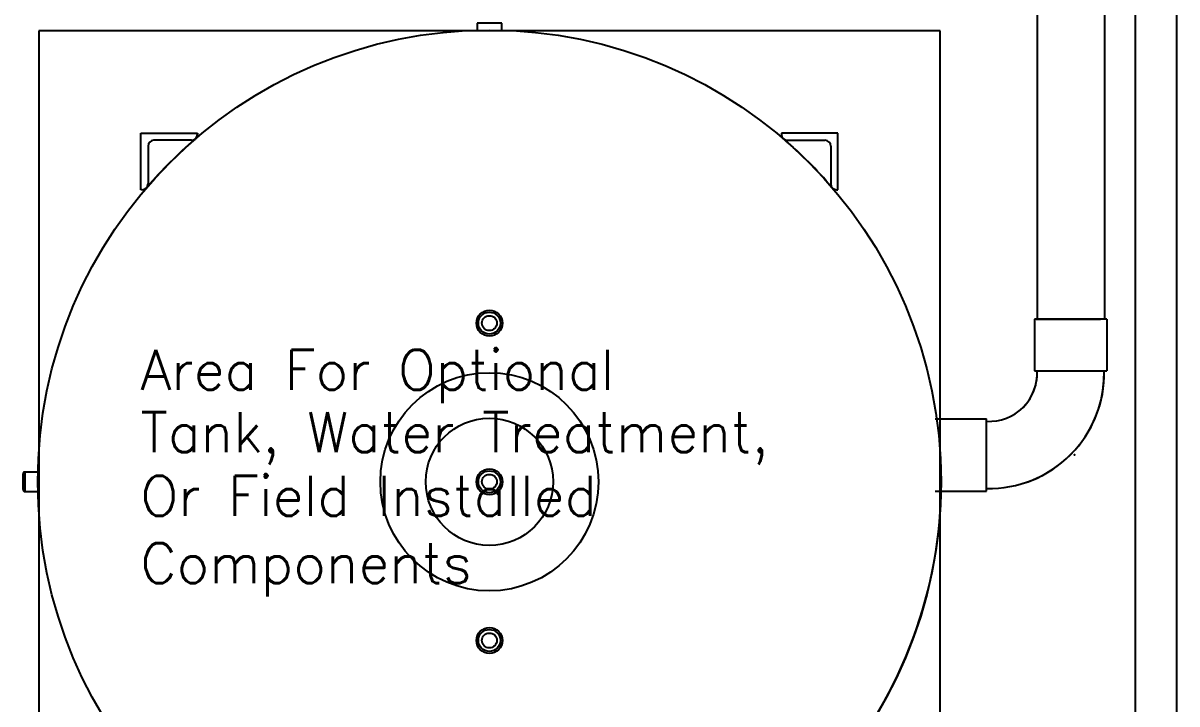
# Model space of a CAD drawing. Header units: inches. Extents: x 3128 to 3569, y 1222 to 1501.
# Drawn here: x 3469.9 to 3523.7, y 1415.2 to 1446.9 of the extents above; entities that cross this region are included whole.
import ezdxf

# ---------------------------------------------------------------- set-up
doc = ezdxf.new("R2010")
doc.units = ezdxf.units.IN
doc.header["$MEASUREMENT"] = 0
doc.header["$PDSIZE"] = -1
for name, color, linetype in [('WATANK', 7, 'Continuous'), ('WCTANK', 7, 'Continuous'), ('WNOTANK', 7, 'Continuous'), ('WOTANK', 7, 'Continuous')]:
    doc.layers.add(name, color=color, linetype=linetype)
doc.styles.add('TCF_DIMENSION', font='simplex.shx')

msp = doc.modelspace()

# ---------------------------------------------------------------- linework, layer by layer
at = {"color": 0, "linetype": 'Continuous'}
for p, q in [((3523.7065, 1398.8311), (3523.7065, 1487.0811)), ((3523.7065, 1398.8311), (3523.7065, 1487.0811)), ((3521.7696, 1400.6745), (3521.7696, 1485.1128)), ((3521.7696, 1400.6745), (3521.7696, 1485.1128))]:
    msp.add_line(p, q, dxfattribs=at)
at = {"layer": 'WATANK', "color": 0, "linetype": 'Continuous'}
for p, q in [((3517.1996, 1472.1506), (3517.1996, 1433.1246)), ((3517.1996, 1472.1506), (3517.1996, 1433.1246)), ((3520.3246, 1472.1506), (3520.3246, 1433.1246)), ((3520.3246, 1472.1506), (3520.3246, 1433.1246)), ((3520.3246, 1433.1246), (3517.0718, 1433.1246)), ((3517.0718, 1433.1246), (3517.0718, 1430.7207)), ((3520.4372, 1433.1246), (3517.0718, 1433.1246)), ((3517.0718, 1433.1246), (3517.0718, 1430.7207)), ((3520.3246, 1433.1246), (3517.0718, 1433.1246)), ((3517.0718, 1433.1246), (3517.0718, 1430.7207)), ((3520.4372, 1433.1246), (3517.0718, 1433.1246)), ((3517.0718, 1433.1246), (3517.0718, 1430.7207)), ((3517.1419, 1433.1246), (3520.1419, 1433.1246)), ((3517.1419, 1433.1246), (3520.1419, 1433.1246)), ((3517.1419, 1433.1246), (3520.1419, 1433.1246)), ((3517.1419, 1433.1246), (3520.1419, 1433.1246)), ((3520.4372, 1433.1246), (3520.4372, 1430.7207)), ((3520.4372, 1433.1246), (3520.4372, 1430.7207)), ((3520.4372, 1433.1246), (3520.4372, 1430.7207)), ((3520.4372, 1433.1246), (3520.4372, 1430.7207)), ((3517.0718, 1430.7207), (3520.4372, 1430.7207)), ((3517.0718, 1430.7207), (3520.4372, 1430.7207)), ((3517.0718, 1430.7207), (3520.4372, 1430.7207)), ((3517.0718, 1430.7207), (3520.4372, 1430.7207)), ((3512.4372, 1428.49), (3514.8411, 1428.49)), ((3512.4372, 1428.49), (3514.8411, 1428.49)), ((3514.8411, 1425.1246), (3514.8411, 1428.49)), ((3514.8411, 1425.1246), (3514.8411, 1428.49)), ((3512.4372, 1425.1246), (3514.8411, 1425.1246)), ((3512.4372, 1425.1246), (3514.8411, 1425.1246))]:
    msp.add_line(p, q, dxfattribs=at)
for centre, radius, start, end in [((3514.9603, 1430.6015), 5.3581, 268.72526, 1.27474), ((3514.9563, 1430.6055), 2.2387, 267.04941, 2.95059), ((3514.9603, 1430.6015), 5.3581, 268.72526, 1.27474), ((3514.9563, 1430.6055), 2.2387, 267.04941, 2.95059), ((3514.9603, 1430.6015), 5.3581, 284.8435, 1.27474), ((3514.9563, 1430.6055), 2.2387, 307.9457, 2.95059), ((3514.9603, 1430.6015), 5.3581, 284.8435, 1.27474), ((3514.9563, 1430.6055), 2.2387, 307.9457, 2.95059)]:
    msp.add_arc(centre, radius, start, end, dxfattribs=at)
msp.add_point((3518.9276, 1426.8073), dxfattribs=at)
msp.add_point((3518.9276, 1426.8073), dxfattribs=at)
at = {"layer": 'WCTANK', "color": 0, "linetype": 'Continuous'}
for p, q in [((3492.2492, 1446.9194), (3491.0984, 1446.9194)), ((3492.2492, 1446.9194), (3491.0984, 1446.9194)), ((3475.4209, 1441.737), (3475.4297, 1441.737)), ((3475.4209, 1441.737), (3475.4209, 1441.7308)), ((3475.4209, 1441.737), (3475.4297, 1441.737)), ((3475.4209, 1441.737), (3475.4209, 1441.7308)), ((3475.4209, 1441.7308), (3475.4297, 1441.7308)), ((3475.4209, 1441.7308), (3475.4297, 1441.7308)), ((3475.4209, 1441.7246), (3475.4297, 1441.7246)), ((3475.4209, 1441.7246), (3475.4209, 1441.7009)), ((3475.4209, 1441.7246), (3475.4297, 1441.7246)), ((3475.4209, 1441.7246), (3475.4209, 1441.7009)), ((3475.4209, 1441.7009), (3475.4297, 1441.7009)), ((3475.4209, 1441.7009), (3475.4297, 1441.7009)), ((3475.4209, 1441.6734), (3475.4297, 1441.6734)), ((3475.4209, 1441.6734), (3475.4297, 1441.6734)), ((3475.4209, 1441.6503), (3475.4297, 1441.6503)), ((3475.4209, 1441.6503), (3475.4297, 1441.6503)), ((3475.4209, 1441.6255), (3475.4297, 1441.6255)), ((3475.4209, 1441.6255), (3475.4209, 1441.6013)), ((3475.4209, 1441.6255), (3475.4297, 1441.6255)), ((3475.4209, 1441.6255), (3475.4209, 1441.6013)), ((3475.4209, 1441.6013), (3475.4297, 1441.6013)), ((3475.4209, 1441.6013), (3475.4297, 1441.6013)), ((3475.4209, 1441.574), (3475.4297, 1441.574)), ((3475.4209, 1441.574), (3475.4297, 1441.574)), ((3475.4209, 1441.5496), (3475.4297, 1441.5496)), ((3475.4209, 1441.5496), (3475.4209, 1441.5481)), ((3475.4209, 1441.5496), (3475.4297, 1441.5496)), ((3475.4209, 1441.5496), (3475.4209, 1441.5481)), ((3475.4209, 1441.5481), (3475.4297, 1441.5481)), ((3475.4209, 1441.5481), (3475.4297, 1441.5481)), ((3475.4209, 1441.5436), (3475.4209, 1441.531)), ((3475.4209, 1441.5436), (3475.4209, 1441.531)), ((3475.4209, 1441.531), (3475.4297, 1441.531)), ((3475.4209, 1441.531), (3475.4209, 1441.5295)), ((3475.4209, 1441.531), (3475.4297, 1441.531)), ((3475.4209, 1441.531), (3475.4209, 1441.5295)), ((3475.4209, 1441.5295), (3475.4297, 1441.5295)), ((3475.4209, 1441.5295), (3475.4209, 1441.5233)), ((3475.4209, 1441.5295), (3475.4297, 1441.5295)), ((3475.4209, 1441.5295), (3475.4209, 1441.5233)), ((3475.4209, 1441.5233), (3475.4209, 1441.4551)), ((3475.4209, 1441.5233), (3475.4297, 1441.5233)), ((3475.4209, 1441.5233), (3475.4209, 1441.4551)), ((3475.4209, 1441.5233), (3475.4297, 1441.5233)), ((3475.4209, 1441.5124), (3475.4209, 1441.4551)), ((3475.4209, 1441.5124), (3475.4209, 1441.4551)), ((3475.4209, 1441.5124), (3475.4209, 1441.4551)), ((3475.4209, 1441.5124), (3475.4209, 1441.4551)), ((3475.4209, 1441.4551), (3475.4297, 1441.4551)), ((3475.4209, 1441.4551), (3475.4297, 1441.4551)), ((3475.4209, 1441.452), (3475.4209, 1441.4458)), ((3475.4209, 1441.452), (3475.4297, 1441.452)), ((3475.4209, 1441.452), (3475.4209, 1441.4458)), ((3475.4209, 1441.452), (3475.4297, 1441.452)), ((3475.4209, 1441.4458), (3475.4297, 1441.4458)), ((3475.4209, 1441.4458), (3475.4209, 1441.4381)), ((3475.4209, 1441.4458), (3475.4297, 1441.4458)), ((3475.4209, 1441.4458), (3475.4209, 1441.4381)), ((3475.4209, 1441.4381), (3475.4297, 1441.4381)), ((3475.4209, 1441.4381), (3475.4297, 1441.4381)), ((3475.4209, 1441.4083), (3475.4297, 1441.4083)), ((3475.4209, 1441.4083), (3475.4297, 1441.4083)), ((3475.4209, 1441.3761), (3475.4297, 1441.3761)), ((3475.4209, 1441.3761), (3475.4297, 1441.3761)), ((3475.4209, 1441.3746), (3475.4297, 1441.3746)), ((3475.4209, 1441.3746), (3475.4209, 1441.3637)), ((3475.4209, 1441.3746), (3475.4297, 1441.3746)), ((3475.4209, 1441.3746), (3475.4209, 1441.3637)), ((3475.4209, 1441.3637), (3475.4297, 1441.3637)), ((3475.4209, 1441.3637), (3475.4209, 1441.3622)), ((3475.4209, 1441.3637), (3475.4297, 1441.3637)), ((3475.4209, 1441.3637), (3475.4209, 1441.3622)), ((3475.4209, 1441.3622), (3475.4297, 1441.3622)), ((3475.4209, 1441.3622), (3475.4209, 1441.3544)), ((3475.4209, 1441.3622), (3475.4297, 1441.3622)), ((3475.4209, 1441.3622), (3475.4209, 1441.3544)), ((3475.4209, 1441.3544), (3475.4297, 1441.3544)), ((3475.4209, 1441.3544), (3475.4297, 1441.3544)), ((3475.4297, 1441.788), (3475.4384, 1441.788)), ((3475.4297, 1439.1575), (3475.4297, 1441.788)), ((3475.4297, 1441.788), (3475.4384, 1441.788)), ((3475.4297, 1439.1575), (3475.4297, 1441.788)), ((3475.4384, 1439.1575), (3475.4384, 1441.788)), ((3475.4384, 1441.788), (3478.0689, 1441.788)), ((3475.4384, 1439.1575), (3475.4384, 1441.788)), ((3475.4384, 1441.788), (3478.0689, 1441.788)), ((3477.7949, 1441.4592), (3476.0412, 1441.4592)), ((3477.7949, 1441.4592), (3476.0412, 1441.4592)), ((3478.0689, 1441.788), (3478.0689, 1441.7332)), ((3478.0689, 1441.788), (3478.0689, 1441.7332)), ((3505.2788, 1441.788), (3505.2788, 1441.7332)), ((3507.9092, 1441.788), (3505.2788, 1441.788)), ((3505.2788, 1441.788), (3505.2788, 1441.7332)), ((3507.9092, 1441.788), (3505.2788, 1441.788)), ((3505.5528, 1441.4592), (3507.3064, 1441.4592)), ((3505.5528, 1441.4592), (3507.3064, 1441.4592)), ((3507.9092, 1439.1575), (3507.9092, 1441.788)), ((3507.9092, 1439.1575), (3507.9092, 1441.788)), ((3475.4209, 1441.3247), (3475.4297, 1441.3247)), ((3475.4209, 1441.3247), (3475.4297, 1441.3247)), ((3475.4209, 1441.3183), (3475.4209, 1441.3173)), ((3475.4209, 1441.3183), (3475.4209, 1441.3173)), ((3475.4209, 1441.2925), (3475.4297, 1441.2925)), ((3475.4209, 1441.2925), (3475.4297, 1441.2925)), ((3475.4209, 1441.2909), (3475.4297, 1441.2909)), ((3475.4209, 1441.2909), (3475.4297, 1441.2909)), ((3475.4209, 1441.2661), (3475.4209, 1441.2553)), ((3475.4209, 1441.2661), (3475.4297, 1441.2661)), ((3475.4209, 1441.2661), (3475.4209, 1441.2553)), ((3475.4209, 1441.2661), (3475.4297, 1441.2661)), ((3475.4209, 1441.2553), (3475.4297, 1441.2553)), ((3475.4209, 1441.2553), (3475.4297, 1441.2553)), ((3475.4209, 1441.2548), (3475.4297, 1441.2548)), ((3475.4209, 1441.2548), (3475.4297, 1441.2548)), ((3475.4209, 1441.2268), (3475.4297, 1441.2268)), ((3475.4209, 1441.2268), (3475.4297, 1441.2268)), ((3475.4209, 1441.224), (3475.4209, 1441.2228)), ((3475.4209, 1441.224), (3475.4209, 1441.2228)), ((3475.4209, 1441.2008), (3475.4297, 1441.2008)), ((3475.4209, 1441.2008), (3475.4297, 1441.2008)), ((3475.4209, 1441.1995), (3475.4297, 1441.1995)), ((3475.4209, 1441.1995), (3475.4209, 1441.1887)), ((3475.4209, 1441.1995), (3475.4297, 1441.1995)), ((3475.4209, 1441.1995), (3475.4209, 1441.1887)), ((3475.4209, 1441.1887), (3475.4297, 1441.1887)), ((3475.4209, 1441.1887), (3475.4297, 1441.1887)), ((3475.4209, 1441.1763), (3475.4297, 1441.1763)), ((3475.4209, 1441.1763), (3475.4297, 1441.1763)), ((3475.4209, 1441.1703), (3475.4209, 1441.1577)), ((3475.4209, 1441.1703), (3475.4209, 1441.1577)), ((3475.4209, 1441.1577), (3475.4209, 1441.1335)), ((3475.4209, 1441.1577), (3475.4297, 1441.1577)), ((3475.4209, 1441.1577), (3475.4209, 1441.1335)), ((3475.4209, 1441.1577), (3475.4297, 1441.1577)), ((3475.4209, 1441.1335), (3475.4297, 1441.1335)), ((3475.4209, 1441.1335), (3475.4297, 1441.1335)), ((3475.4209, 1441.1062), (3475.4297, 1441.1062)), ((3475.4209, 1441.1062), (3475.4297, 1441.1062)), ((3475.4209, 1441.0818), (3475.4297, 1441.0818)), ((3475.4209, 1441.0818), (3475.4209, 1441.0803)), ((3475.4209, 1441.0818), (3475.4297, 1441.0818)), ((3475.4209, 1441.0818), (3475.4209, 1441.0803)), ((3475.4209, 1441.0803), (3475.4297, 1441.0803)), ((3475.4209, 1441.0803), (3475.4297, 1441.0803)), ((3475.4209, 1441.0758), (3475.4209, 1441.0694)), ((3475.4209, 1441.0758), (3475.4209, 1441.0694)), ((3475.4209, 1441.0694), (3475.4297, 1441.0694)), ((3475.4209, 1441.0694), (3475.4209, 1441.0586)), ((3475.4209, 1441.0694), (3475.4297, 1441.0694)), ((3475.4209, 1441.0694), (3475.4209, 1441.0586)), ((3475.4209, 1441.0586), (3475.4297, 1441.0586)), ((3475.4209, 1441.0586), (3475.4209, 1441.0555)), ((3475.4209, 1441.0586), (3475.4297, 1441.0586)), ((3475.4209, 1441.0586), (3475.4209, 1441.0555)), ((3475.4209, 1441.0555), (3475.4209, 1440.9873)), ((3475.4209, 1441.0555), (3475.4297, 1441.0555)), ((3475.4209, 1441.0555), (3475.4209, 1440.9873)), ((3475.4209, 1441.0555), (3475.4297, 1441.0555)), ((3475.4209, 1441.0446), (3475.4209, 1440.9873)), ((3475.4209, 1441.0446), (3475.4209, 1440.9873)), ((3475.4209, 1441.0446), (3475.4209, 1440.9873)), ((3475.4209, 1441.0446), (3475.4209, 1440.9873)), ((3475.4209, 1440.9873), (3475.4297, 1440.9873)), ((3475.4209, 1440.9873), (3475.4297, 1440.9873)), ((3475.4209, 1440.9223), (3475.4297, 1440.9223)), ((3475.4209, 1440.9223), (3475.4297, 1440.9223)), ((3475.4209, 1440.9192), (3475.4209, 1440.895)), ((3475.4209, 1440.9192), (3475.4297, 1440.9192)), ((3475.4209, 1440.9192), (3475.4209, 1440.895)), ((3475.4209, 1440.9192), (3475.4297, 1440.9192)), ((3475.4209, 1440.895), (3475.4297, 1440.895)), ((3475.4209, 1440.895), (3475.4297, 1440.895)), ((3475.4209, 1440.8676), (3475.4297, 1440.8676)), ((3475.4209, 1440.8676), (3475.4297, 1440.8676)), ((3475.4209, 1440.8433), (3475.4297, 1440.8433)), ((3475.4209, 1440.8433), (3475.4209, 1440.8417)), ((3475.4209, 1440.8433), (3475.4297, 1440.8433)), ((3475.4209, 1440.8433), (3475.4209, 1440.8417)), ((3475.4209, 1440.8417), (3475.4297, 1440.8417)), ((3475.4209, 1440.8417), (3475.4209, 1440.8262)), ((3475.4209, 1440.8417), (3475.4297, 1440.8417)), ((3475.4209, 1440.8417), (3475.4209, 1440.8262)), ((3475.4209, 1440.8262), (3475.4209, 1440.7689)), ((3475.4209, 1440.8262), (3475.4297, 1440.8262)), ((3475.4209, 1440.8262), (3475.4209, 1440.7689)), ((3475.4209, 1440.8262), (3475.4297, 1440.8262)), ((3475.7672, 1441.1851), (3475.7672, 1439.4315)), ((3475.7672, 1441.1851), (3475.7672, 1439.4315)), ((3507.5804, 1441.1851), (3507.5804, 1439.4315)), ((3507.5804, 1441.1851), (3507.5804, 1439.4315)), ((3475.4209, 1440.7689), (3475.4297, 1440.7689)), ((3475.4209, 1440.7689), (3475.4209, 1440.7674)), ((3475.4209, 1440.7689), (3475.4297, 1440.7689)), ((3475.4209, 1440.7689), (3475.4209, 1440.7674)), ((3475.4209, 1440.7674), (3475.4297, 1440.7674)), ((3475.4209, 1440.7674), (3475.4209, 1440.7116)), ((3475.4209, 1440.7674), (3475.4297, 1440.7674)), ((3475.4209, 1440.7674), (3475.4209, 1440.7116)), ((3475.4209, 1440.7116), (3475.4297, 1440.7116)), ((3475.4209, 1440.7116), (3475.4209, 1440.7039)), ((3475.4209, 1440.7116), (3475.4297, 1440.7116)), ((3475.4209, 1440.7116), (3475.4209, 1440.7039)), ((3475.4209, 1440.7039), (3475.4209, 1440.6403)), ((3475.4209, 1440.7039), (3475.4297, 1440.7039)), ((3475.4209, 1440.7039), (3475.4209, 1440.6403)), ((3475.4209, 1440.7039), (3475.4297, 1440.7039)), ((3475.4209, 1440.6403), (3475.4297, 1440.6403)), ((3475.4209, 1440.6403), (3475.4297, 1440.6403)), ((3475.4209, 1440.6399), (3475.4297, 1440.6399)), ((3475.4209, 1440.6399), (3475.4297, 1440.6399)), ((3475.4209, 1440.628), (3475.4297, 1440.628)), ((3475.4209, 1440.628), (3475.4209, 1440.6218)), ((3475.4209, 1440.628), (3475.4297, 1440.628)), ((3475.4209, 1440.628), (3475.4209, 1440.6218)), ((3475.4209, 1440.6218), (3475.4209, 1440.6109)), ((3475.4209, 1440.6218), (3475.4297, 1440.6218)), ((3475.4209, 1440.6218), (3475.4209, 1440.6109)), ((3475.4209, 1440.6218), (3475.4297, 1440.6218)), ((3475.4209, 1440.6109), (3475.4297, 1440.6109)), ((3475.4209, 1440.6109), (3475.4209, 1440.5799)), ((3475.4209, 1440.6109), (3475.4297, 1440.6109)), ((3475.4209, 1440.6109), (3475.4209, 1440.5799)), ((3475.4209, 1440.5799), (3475.4209, 1440.5777)), ((3475.4209, 1440.5799), (3475.4297, 1440.5799)), ((3475.4209, 1440.5799), (3475.4209, 1440.5777)), ((3475.4209, 1440.5799), (3475.4297, 1440.5799)), ((3475.4209, 1440.5777), (3475.4297, 1440.5777)), ((3475.4209, 1440.5777), (3475.4209, 1440.4978)), ((3475.4209, 1440.5777), (3475.4297, 1440.5777)), ((3475.4209, 1440.5777), (3475.4209, 1440.4978)), ((3475.4209, 1440.4978), (3475.4297, 1440.4978)), ((3475.4209, 1440.4978), (3475.4209, 1440.487)), ((3475.4209, 1440.4978), (3475.4297, 1440.4978)), ((3475.4209, 1440.4978), (3475.4209, 1440.487)), ((3475.4209, 1440.487), (3475.4297, 1440.487)), ((3475.4209, 1440.487), (3475.4297, 1440.487)), ((3475.4209, 1440.4622), (3475.4297, 1440.4622)), ((3475.4209, 1440.4622), (3475.4297, 1440.4622)), ((3475.4209, 1440.3972), (3475.4297, 1440.3972)), ((3475.4209, 1440.3972), (3475.4297, 1440.3972)), ((3475.4209, 1440.3429), (3475.4297, 1440.3429)), ((3475.4209, 1440.3429), (3475.4209, 1440.3352)), ((3475.4209, 1440.3429), (3475.4297, 1440.3429)), ((3475.4209, 1440.3429), (3475.4209, 1440.3352)), ((3475.4209, 1440.3352), (3475.4297, 1440.3352)), ((3475.4209, 1440.3352), (3475.4209, 1440.3275)), ((3475.4209, 1440.3352), (3475.4297, 1440.3352)), ((3475.4209, 1440.3352), (3475.4209, 1440.3275)), ((3475.4209, 1440.3275), (3475.4209, 1440.3131)), ((3475.4209, 1440.3275), (3475.4297, 1440.3275)), ((3475.4209, 1440.3275), (3475.4209, 1440.3131)), ((3475.4209, 1440.3275), (3475.4297, 1440.3275)), ((3475.4209, 1440.312), (3475.4297, 1440.312)), ((3475.4209, 1440.312), (3475.4297, 1440.312)), ((3475.4209, 1440.3019), (3475.4297, 1440.3019)), ((3475.4209, 1440.3019), (3475.4297, 1440.3019)), ((3475.4209, 1440.2918), (3475.4297, 1440.2918)), ((3475.4209, 1440.2918), (3475.4297, 1440.2918)), ((3475.4209, 1440.2907), (3475.4209, 1440.2639)), ((3475.4209, 1440.2907), (3475.4209, 1440.2639)), ((3475.4209, 1440.2639), (3475.4297, 1440.2639)), ((3475.4209, 1440.2639), (3475.4209, 1440.2547)), ((3475.4209, 1440.2639), (3475.4297, 1440.2639)), ((3475.4209, 1440.2639), (3475.4209, 1440.2547)), ((3475.4209, 1440.2547), (3475.4209, 1440.2422)), ((3475.4209, 1440.2547), (3475.4297, 1440.2547)), ((3475.4209, 1440.2547), (3475.4209, 1440.2422)), ((3475.4209, 1440.2547), (3475.4297, 1440.2547)), ((3475.4209, 1440.2422), (3475.4297, 1440.2422)), ((3475.4209, 1440.2422), (3475.4209, 1440.2221)), ((3475.4209, 1440.2422), (3475.4297, 1440.2422)), ((3475.4209, 1440.2422), (3475.4209, 1440.2221)), ((3475.4209, 1440.2221), (3475.4209, 1440.1478)), ((3475.4209, 1440.2221), (3475.4297, 1440.2221)), ((3475.4209, 1440.2221), (3475.4209, 1440.1478)), ((3475.4209, 1440.2221), (3475.4297, 1440.2221)), ((3475.4209, 1440.2206), (3475.4209, 1440.1661)), ((3475.4209, 1440.2206), (3475.4209, 1440.1661)), ((3475.4209, 1440.1478), (3475.4297, 1440.1478)), ((3475.4209, 1440.1478), (3475.4209, 1440.1474)), ((3475.4209, 1440.1478), (3475.4297, 1440.1478)), ((3475.4209, 1440.1478), (3475.4209, 1440.1474)), ((3475.4209, 1440.1462), (3475.4297, 1440.1462)), ((3475.4209, 1440.1462), (3475.4297, 1440.1462)), ((3475.4209, 1440.1362), (3475.4297, 1440.1362)), ((3475.4209, 1440.1362), (3475.4297, 1440.1362)), ((3475.4209, 1440.1354), (3475.4297, 1440.1354)), ((3475.4209, 1440.1354), (3475.4209, 1440.1245)), ((3475.4209, 1440.1354), (3475.4297, 1440.1354)), ((3475.4209, 1440.1354), (3475.4209, 1440.1245)), ((3475.4209, 1440.1245), (3475.4297, 1440.1245)), ((3475.4209, 1440.1245), (3475.4297, 1440.1245)), ((3475.4209, 1440.123), (3475.4297, 1440.123)), ((3475.4209, 1440.123), (3475.4209, 1440.1106)), ((3475.4209, 1440.123), (3475.4297, 1440.123)), ((3475.4209, 1440.123), (3475.4209, 1440.1106)), ((3475.4209, 1440.1106), (3475.4297, 1440.1106)), ((3475.4209, 1440.1106), (3475.4209, 1440.061)), ((3475.4209, 1440.1106), (3475.4297, 1440.1106)), ((3475.4209, 1440.1106), (3475.4209, 1440.061)), ((3475.4209, 1440.061), (3475.4297, 1440.061)), ((3475.4209, 1440.061), (3475.4209, 1440.0493)), ((3475.4209, 1440.061), (3475.4297, 1440.061)), ((3475.4209, 1440.061), (3475.4209, 1440.0493)), ((3475.4209, 1440.0564), (3475.4297, 1440.0564)), ((3475.4209, 1440.0564), (3475.4297, 1440.0564)), ((3475.4209, 1440.0493), (3475.4297, 1440.0493)), ((3475.4209, 1440.0493), (3475.4209, 1440.0177)), ((3475.4209, 1440.0493), (3475.4297, 1440.0493)), ((3475.4209, 1440.0493), (3475.4209, 1440.0177)), ((3475.4209, 1440.0177), (3475.4297, 1440.0177)), ((3475.4209, 1440.0177), (3475.4209, 1439.986)), ((3475.4209, 1440.0177), (3475.4297, 1440.0177)), ((3475.4209, 1440.0177), (3475.4209, 1439.986)), ((3475.4209, 1440.0114), (3475.4209, 1439.972)), ((3475.4209, 1440.0114), (3475.4209, 1439.972)), ((3475.4209, 1439.986), (3475.4297, 1439.986)), ((3475.4209, 1439.986), (3475.4209, 1439.9735)), ((3475.4209, 1439.986), (3475.4297, 1439.986)), ((3475.4209, 1439.986), (3475.4209, 1439.9735)), ((3475.4209, 1439.9735), (3475.4297, 1439.9735)), ((3475.4209, 1439.9735), (3475.4297, 1439.9735)), ((3475.4209, 1439.972), (3475.4297, 1439.972)), ((3475.4209, 1439.972), (3475.4209, 1439.9627)), ((3475.4209, 1439.972), (3475.4297, 1439.972)), ((3475.4209, 1439.972), (3475.4209, 1439.9627)), ((3475.4209, 1439.9627), (3475.4297, 1439.9627)), ((3475.4209, 1439.9627), (3475.4209, 1439.9611)), ((3475.4209, 1439.9627), (3475.4297, 1439.9627)), ((3475.4209, 1439.9627), (3475.4209, 1439.9611)), ((3475.4209, 1439.9611), (3475.4297, 1439.9611)), ((3475.4209, 1439.9611), (3475.4209, 1439.9217)), ((3475.4209, 1439.9611), (3475.4297, 1439.9611)), ((3475.4209, 1439.9611), (3475.4209, 1439.9217)), ((3475.4209, 1439.9596), (3475.4209, 1439.9471)), ((3475.4209, 1439.9596), (3475.4297, 1439.9596)), ((3475.4209, 1439.9596), (3475.4209, 1439.9471)), ((3475.4209, 1439.9596), (3475.4297, 1439.9596)), ((3475.4209, 1439.9471), (3475.4297, 1439.9471)), ((3475.4209, 1439.9471), (3475.4209, 1439.9154)), ((3475.4209, 1439.9471), (3475.4297, 1439.9471)), ((3475.4209, 1439.9471), (3475.4209, 1439.9154)), ((3475.4209, 1439.9154), (3475.4209, 1439.8838)), ((3475.4209, 1439.9154), (3475.4297, 1439.9154)), ((3475.4209, 1439.9154), (3475.4209, 1439.8838)), ((3475.4209, 1439.9154), (3475.4297, 1439.9154)), ((3475.4209, 1439.9092), (3475.4209, 1439.8697)), ((3475.4209, 1439.9092), (3475.4209, 1439.8697)), ((3475.4209, 1439.8838), (3475.4297, 1439.8838)), ((3475.4209, 1439.8838), (3475.4209, 1439.8713)), ((3475.4209, 1439.8838), (3475.4297, 1439.8838)), ((3475.4209, 1439.8838), (3475.4209, 1439.8713)), ((3475.4209, 1439.8713), (3475.4297, 1439.8713)), ((3475.4209, 1439.8713), (3475.4297, 1439.8713)), ((3475.4209, 1439.8697), (3475.4297, 1439.8697)), ((3475.4209, 1439.8697), (3475.4209, 1439.8628)), ((3475.4209, 1439.8697), (3475.4297, 1439.8697)), ((3475.4209, 1439.8697), (3475.4209, 1439.8628)), ((3475.4209, 1439.8628), (3475.4297, 1439.8628)), ((3475.4209, 1439.8628), (3475.4297, 1439.8628)), ((3475.4209, 1439.8604), (3475.4297, 1439.8604)), ((3475.4209, 1439.8604), (3475.4209, 1439.8589)), ((3475.4209, 1439.8604), (3475.4297, 1439.8604)), ((3475.4209, 1439.8604), (3475.4209, 1439.8589)), ((3475.4209, 1439.8589), (3475.4297, 1439.8589)), ((3475.4209, 1439.8589), (3475.4209, 1439.8194)), ((3475.4209, 1439.8589), (3475.4297, 1439.8589)), ((3475.4209, 1439.8589), (3475.4209, 1439.8194)), ((3475.4209, 1439.8573), (3475.4209, 1439.8448)), ((3475.4209, 1439.8573), (3475.4297, 1439.8573)), ((3475.4209, 1439.8573), (3475.4209, 1439.8448)), ((3475.4209, 1439.8573), (3475.4297, 1439.8573)), ((3475.4209, 1439.8448), (3475.4209, 1439.8132)), ((3475.4209, 1439.8448), (3475.4297, 1439.8448)), ((3475.4209, 1439.8448), (3475.4209, 1439.8132)), ((3475.4209, 1439.8448), (3475.4297, 1439.8448)), ((3475.4209, 1439.8132), (3475.4297, 1439.8132)), ((3475.4209, 1439.8132), (3475.4209, 1439.7816)), ((3475.4209, 1439.8132), (3475.4297, 1439.8132)), ((3475.4209, 1439.8132), (3475.4209, 1439.7816)), ((3475.4209, 1439.8069), (3475.4209, 1439.7675)), ((3475.4209, 1439.8069), (3475.4209, 1439.7675)), ((3475.4209, 1439.7816), (3475.4297, 1439.7816)), ((3475.4209, 1439.7816), (3475.4209, 1439.769)), ((3475.4209, 1439.7816), (3475.4297, 1439.7816)), ((3475.4209, 1439.7816), (3475.4209, 1439.769)), ((3475.4209, 1439.769), (3475.4297, 1439.769)), ((3475.4209, 1439.769), (3475.4297, 1439.769)), ((3475.4209, 1439.7675), (3475.4297, 1439.7675)), ((3475.4209, 1439.7675), (3475.4209, 1439.7574)), ((3475.4209, 1439.7675), (3475.4297, 1439.7675)), ((3475.4209, 1439.7675), (3475.4209, 1439.7574)), ((3475.4209, 1439.7574), (3475.4297, 1439.7574)), ((3475.4209, 1439.7574), (3475.4209, 1439.7567)), ((3475.4209, 1439.7574), (3475.4297, 1439.7574)), ((3475.4209, 1439.7574), (3475.4209, 1439.7567)), ((3475.4209, 1439.7567), (3475.4297, 1439.7567)), ((3475.4209, 1439.7567), (3475.4209, 1439.7172)), ((3475.4209, 1439.7567), (3475.4297, 1439.7567)), ((3475.4209, 1439.7567), (3475.4209, 1439.7172)), ((3475.4209, 1439.7551), (3475.4209, 1439.7426)), ((3475.4209, 1439.7551), (3475.4297, 1439.7551)), ((3475.4209, 1439.7551), (3475.4209, 1439.7426)), ((3475.4209, 1439.7551), (3475.4297, 1439.7551)), ((3475.4209, 1439.7426), (3475.4209, 1439.711)), ((3475.4209, 1439.7426), (3475.4297, 1439.7426)), ((3475.4209, 1439.7426), (3475.4209, 1439.711)), ((3475.4209, 1439.7426), (3475.4297, 1439.7426)), ((3475.4209, 1439.711), (3475.4209, 1439.6793)), ((3475.4209, 1439.711), (3475.4297, 1439.711)), ((3475.4209, 1439.711), (3475.4209, 1439.6793)), ((3475.4209, 1439.711), (3475.4297, 1439.711)), ((3475.4209, 1439.7047), (3475.4209, 1439.6653)), ((3475.4209, 1439.7047), (3475.4209, 1439.6653)), ((3475.4209, 1439.6793), (3475.4297, 1439.6793)), ((3475.4209, 1439.6793), (3475.4209, 1439.6668)), ((3475.4209, 1439.6793), (3475.4297, 1439.6793)), ((3475.4209, 1439.6793), (3475.4209, 1439.6668)), ((3475.4209, 1439.6668), (3475.4297, 1439.6668)), ((3475.4209, 1439.6668), (3475.4297, 1439.6668)), ((3475.4209, 1439.6653), (3475.4297, 1439.6653)), ((3475.4209, 1439.6653), (3475.4209, 1439.6397)), ((3475.4209, 1439.6653), (3475.4297, 1439.6653)), ((3475.4209, 1439.6653), (3475.4209, 1439.6397)), ((3475.4209, 1439.6397), (3475.4297, 1439.6397)), ((3475.4209, 1439.6397), (3475.4209, 1439.6081)), ((3475.4209, 1439.6397), (3475.4297, 1439.6397)), ((3475.4209, 1439.6397), (3475.4209, 1439.6081)), ((3475.4209, 1439.6334), (3475.4209, 1439.594)), ((3475.4209, 1439.6334), (3475.4209, 1439.594)), ((3475.4209, 1439.6081), (3475.4297, 1439.6081)), ((3475.4209, 1439.6081), (3475.4209, 1439.5956)), ((3475.4209, 1439.6081), (3475.4297, 1439.6081)), ((3475.4209, 1439.6081), (3475.4209, 1439.5956)), ((3475.4209, 1439.5956), (3475.4297, 1439.5956)), ((3475.4209, 1439.5956), (3475.4297, 1439.5956)), ((3475.4209, 1439.594), (3475.4297, 1439.594)), ((3475.4209, 1439.594), (3475.4297, 1439.594)), ((3475.4209, 1439.5832), (3475.4297, 1439.5832)), ((3475.4209, 1439.5832), (3475.4209, 1439.5437)), ((3475.4209, 1439.5832), (3475.4297, 1439.5832)), ((3475.4209, 1439.5832), (3475.4209, 1439.5437)), ((3475.4209, 1439.5816), (3475.4209, 1439.5691)), ((3475.4209, 1439.5816), (3475.4297, 1439.5816)), ((3475.4209, 1439.5816), (3475.4209, 1439.5691)), ((3475.4209, 1439.5816), (3475.4297, 1439.5816)), ((3475.4209, 1439.5691), (3475.4297, 1439.5691)), ((3475.4209, 1439.5691), (3475.4209, 1439.5375)), ((3475.4209, 1439.5691), (3475.4297, 1439.5691)), ((3475.4209, 1439.5691), (3475.4209, 1439.5375)), ((3475.4209, 1439.5375), (3475.4297, 1439.5375)), ((3475.4209, 1439.5375), (3475.4209, 1439.5058)), ((3475.4209, 1439.5375), (3475.4297, 1439.5375)), ((3475.4209, 1439.5375), (3475.4209, 1439.5058)), ((3475.4209, 1439.5312), (3475.4209, 1439.4918)), ((3475.4209, 1439.5312), (3475.4209, 1439.4918)), ((3475.4209, 1439.5058), (3475.4209, 1439.4933)), ((3475.4209, 1439.5058), (3475.4297, 1439.5058)), ((3475.4209, 1439.5058), (3475.4209, 1439.4933)), ((3475.4209, 1439.5058), (3475.4297, 1439.5058)), ((3475.4209, 1439.4933), (3475.4297, 1439.4933)), ((3475.4209, 1439.4933), (3475.4297, 1439.4933)), ((3475.4209, 1439.4918), (3475.4297, 1439.4918)), ((3475.4209, 1439.4918), (3475.4297, 1439.4918)), ((3475.4209, 1439.4802), (3475.4209, 1439.4296)), ((3475.4209, 1439.4802), (3475.4297, 1439.4802)), ((3475.4209, 1439.4802), (3475.4209, 1439.4296)), ((3475.4209, 1439.4802), (3475.4297, 1439.4802)), ((3475.4209, 1439.4296), (3475.4297, 1439.4296)), ((3475.4209, 1439.4296), (3475.4209, 1439.4182)), ((3475.4209, 1439.4296), (3475.4297, 1439.4296)), ((3475.4209, 1439.4296), (3475.4209, 1439.4182)), ((3475.4209, 1439.4182), (3475.4297, 1439.4182)), ((3475.4209, 1439.4182), (3475.4297, 1439.4182)), ((3475.4209, 1439.4081), (3475.4297, 1439.4081)), ((3475.4209, 1439.4081), (3475.4209, 1439.3687)), ((3475.4209, 1439.4081), (3475.4297, 1439.4081)), ((3475.4209, 1439.4081), (3475.4209, 1439.3687)), ((3475.4209, 1439.4066), (3475.4209, 1439.3941)), ((3475.4209, 1439.4066), (3475.4297, 1439.4066)), ((3475.4209, 1439.4066), (3475.4209, 1439.3941)), ((3475.4209, 1439.4066), (3475.4297, 1439.4066)), ((3475.4209, 1439.3941), (3475.4297, 1439.3941)), ((3475.4209, 1439.3941), (3475.4209, 1439.3624)), ((3475.4209, 1439.3941), (3475.4297, 1439.3941)), ((3475.4209, 1439.3941), (3475.4209, 1439.3624)), ((3475.4209, 1439.3624), (3475.4209, 1439.3308)), ((3475.4209, 1439.3624), (3475.4297, 1439.3624)), ((3475.4209, 1439.3624), (3475.4209, 1439.3308)), ((3475.4209, 1439.3624), (3475.4297, 1439.3624)), ((3475.4209, 1439.3562), (3475.4209, 1439.3167)), ((3475.4209, 1439.3562), (3475.4209, 1439.3167)), ((3475.4209, 1439.3308), (3475.4209, 1439.3183)), ((3475.4209, 1439.3308), (3475.4297, 1439.3308)), ((3475.4209, 1439.3308), (3475.4209, 1439.3183)), ((3475.4209, 1439.3308), (3475.4297, 1439.3308)), ((3475.4209, 1439.3183), (3475.4297, 1439.3183)), ((3475.4209, 1439.3183), (3475.4297, 1439.3183)), ((3475.4209, 1439.3167), (3475.4297, 1439.3167)), ((3475.4209, 1439.3167), (3475.4297, 1439.3167)), ((3475.4209, 1439.3059), (3475.4297, 1439.3059)), ((3475.4209, 1439.3059), (3475.4209, 1439.2664)), ((3475.4209, 1439.3059), (3475.4297, 1439.3059)), ((3475.4209, 1439.3059), (3475.4209, 1439.2664)), ((3475.4209, 1439.3044), (3475.4297, 1439.3044)), ((3475.4209, 1439.3044), (3475.4209, 1439.2918)), ((3475.4209, 1439.3044), (3475.4297, 1439.3044)), ((3475.4209, 1439.3044), (3475.4209, 1439.2918)), ((3475.4209, 1439.2918), (3475.4297, 1439.2918)), ((3475.4209, 1439.2918), (3475.4209, 1439.2602)), ((3475.4209, 1439.2918), (3475.4297, 1439.2918)), ((3475.4209, 1439.2918), (3475.4209, 1439.2602)), ((3475.4209, 1439.2602), (3475.4297, 1439.2602)), ((3475.4209, 1439.2602), (3475.4209, 1439.2286)), ((3475.4209, 1439.2602), (3475.4297, 1439.2602)), ((3475.4209, 1439.2602), (3475.4209, 1439.2286)), ((3475.4209, 1439.2539), (3475.4209, 1439.2145)), ((3475.4209, 1439.2539), (3475.4209, 1439.2145)), ((3475.4209, 1439.2286), (3475.4297, 1439.2286)), ((3475.4209, 1439.2286), (3475.4209, 1439.2161)), ((3475.4209, 1439.2286), (3475.4297, 1439.2286)), ((3475.4209, 1439.2286), (3475.4209, 1439.2161)), ((3475.4209, 1439.2161), (3475.4297, 1439.2161)), ((3475.4209, 1439.2161), (3475.4297, 1439.2161)), ((3475.4209, 1439.2145), (3475.4297, 1439.2145)), ((3475.4209, 1439.2145), (3475.4297, 1439.2145)), ((3475.4297, 1439.1575), (3475.4384, 1439.1575)), ((3475.4297, 1439.1575), (3475.4384, 1439.1575)), ((3475.4932, 1439.1575), (3475.4384, 1439.1575)), ((3475.4932, 1439.1575), (3475.4384, 1439.1575)), ((3507.8544, 1439.1575), (3507.9092, 1439.1575)), ((3507.8544, 1439.1575), (3507.9092, 1439.1575)), ((3469.9453, 1425.1881), (3469.9453, 1425.917)), ((3469.9453, 1425.1881), (3469.9453, 1425.917)), ((3470.033, 1426.0047), (3470.033, 1425.1005)), ((3470.033, 1426.0047), (3470.033, 1425.1005))]:
    msp.add_line(p, q, dxfattribs=at)
for centre, radius in [((3491.6738, 1425.5526), 21.0435), ((3491.6738, 1425.5526), 21.0435), ((3491.6738, 1432.9429), 0.6062), ((3491.6738, 1432.9429), 0.6062), ((3491.6738, 1432.9429), 0.5139), ((3491.6738, 1432.9429), 0.5139), ((3491.6738, 1432.9429), 0.3464), ((3491.6738, 1432.9429), 0.3464), ((3491.6738, 1425.5526), 5.0808), ((3491.6738, 1425.5526), 5.0808), ((3491.6738, 1425.5526), 2.9654), ((3491.6738, 1425.5526), 2.9654), ((3491.6738, 1425.5526), 0.6062), ((3491.6738, 1425.5526), 0.6062), ((3491.6738, 1425.5526), 0.5139), ((3491.6738, 1425.5526), 0.5139), ((3491.6738, 1425.5526), 0.3464), ((3491.6738, 1425.5526), 0.3464), ((3491.6738, 1418.1623), 0.6062), ((3491.6738, 1418.1623), 0.6062), ((3491.6738, 1418.1623), 0.5139), ((3491.6738, 1418.1623), 0.5139), ((3491.6738, 1418.1623), 0.3464), ((3491.6738, 1418.1623), 0.3464)]:
    msp.add_circle(centre, radius, dxfattribs=at)
for centre, radius, start, end in [((3491.6738, 1425.5526), 21.0461, 130.72284, 139.27716), ((3491.6738, 1425.5526), 21.0461, 130.72284, 139.27716), ((3476.0412, 1441.1851), 0.274, 90, 180), ((3476.0412, 1441.1851), 0.274, 90, 180), ((3477.7949, 1441.7332), 0.274, 270, 0), ((3477.7949, 1441.7332), 0.274, 270, 0), ((3505.5528, 1441.7332), 0.274, 180, 270), ((3505.5528, 1441.7332), 0.274, 180, 270), ((3491.6738, 1425.5526), 21.0461, 40.72284, 49.27716), ((3491.6738, 1425.5526), 21.0461, 40.72284, 49.27716), ((3507.3064, 1441.1851), 0.274, 0, 90), ((3507.3064, 1441.1851), 0.274, 0, 90), ((3475.4932, 1439.4315), 0.274, 270, 0), ((3475.4932, 1439.4315), 0.274, 270, 0), ((3507.8544, 1439.4315), 0.274, 180, 270), ((3507.8544, 1439.4315), 0.274, 180, 270), ((3470.033, 1425.917), 0.0877, 90, 180), ((3470.033, 1425.917), 0.0877, 90, 180), ((3491.6738, 1425.5526), 21.0461, 319.47994, 0), ((3491.6738, 1425.5526), 21.0461, 319.47994, 0), ((3470.033, 1425.1881), 0.0877, 180, 270), ((3470.033, 1425.1881), 0.0877, 180, 270)]:
    msp.add_arc(centre, radius, start, end, dxfattribs=at)
for points in [[(3491.0984, 1446.9194), (3491.0984, 1446.5882)], [(3491.0984, 1446.9194), (3491.0984, 1446.5882)], [(3492.2492, 1446.5882), (3492.2492, 1446.9194)], [(3492.2492, 1446.5882), (3492.2492, 1446.9194)], [(3475.4209, 1441.2478), (3475.4209, 1441.2406)], [(3475.4209, 1441.2478), (3475.4209, 1441.2406)], [(3475.4209, 1440.9455), (3475.4209, 1440.9252)], [(3475.4209, 1440.9455), (3475.4209, 1440.9252)], [(3470.6352, 1426.0047), (3470.033, 1426.0047)], [(3470.6352, 1426.0047), (3470.033, 1426.0047)], [(3470.033, 1425.1005), (3470.6352, 1425.1005)], [(3470.033, 1425.1005), (3470.6352, 1425.1005)]]:
    msp.add_open_spline(points, degree=1, dxfattribs=at)
for points, knots in [([(3475.4209, 1441.7009), (3475.4209, 1441.6958), (3475.4209, 1441.6866), (3475.4209, 1441.6774), (3475.4209, 1441.6734)], [0, 0, 0, 0, 0.56032648, 1, 1, 1, 1]), ([(3475.4209, 1441.7009), (3475.4209, 1441.6958), (3475.4209, 1441.6866), (3475.4209, 1441.6774), (3475.4209, 1441.6734)], [0, 0, 0, 0, 0.56032648, 1, 1, 1, 1]), ([(3475.4209, 1441.6734), (3475.4209, 1441.6698), (3475.4209, 1441.6624), (3475.4209, 1441.6548), (3475.4209, 1441.6508), (3475.4209, 1441.6505), (3475.4209, 1441.6503)], [0, 0, 0, 0, 0.2797067, 0.5593951, 0.7795222, 1, 1, 1, 1]), ([(3475.4209, 1441.6734), (3475.4209, 1441.6698), (3475.4209, 1441.6624), (3475.4209, 1441.6548), (3475.4209, 1441.6508), (3475.4209, 1441.6505), (3475.4209, 1441.6503)], [0, 0, 0, 0, 0.2797067, 0.5593951, 0.7795222, 1, 1, 1, 1]), ([(3475.4209, 1441.641), (3475.4209, 1441.6382), (3475.4209, 1441.6323), (3475.4209, 1441.6278), (3475.4209, 1441.6255)], [0, 0, 0, 0, 0.4695854, 1, 1, 1, 1]), ([(3475.4209, 1441.641), (3475.4209, 1441.6382), (3475.4209, 1441.6323), (3475.4209, 1441.6278), (3475.4209, 1441.6255)], [0, 0, 0, 0, 0.4695854, 1, 1, 1, 1]), ([(3475.4209, 1441.6013), (3475.4209, 1441.5962), (3475.4209, 1441.587), (3475.4209, 1441.5779), (3475.4209, 1441.574)], [0, 0, 0, 0, 0.5602335, 1, 1, 1, 1]), ([(3475.4209, 1441.6013), (3475.4209, 1441.5962), (3475.4209, 1441.587), (3475.4209, 1441.5779), (3475.4209, 1441.574)], [0, 0, 0, 0, 0.5602335, 1, 1, 1, 1]), ([(3475.4209, 1441.574), (3475.4209, 1441.5702), (3475.4209, 1441.5626), (3475.4209, 1441.5546), (3475.4209, 1441.5502), (3475.4209, 1441.5498), (3475.4209, 1441.5496)], [0, 0, 0, 0, 0.2797778, 0.559509, 0.7796248, 1, 1, 1, 1]), ([(3475.4209, 1441.574), (3475.4209, 1441.5702), (3475.4209, 1441.5626), (3475.4209, 1441.5546), (3475.4209, 1441.5502), (3475.4209, 1441.5498), (3475.4209, 1441.5496)], [0, 0, 0, 0, 0.2797778, 0.559509, 0.7796248, 1, 1, 1, 1]), ([(3475.4209, 1441.4381), (3475.4209, 1441.4376), (3475.4209, 1441.4365), (3475.4209, 1441.4283), (3475.4209, 1441.4184), (3475.4209, 1441.4117), (3475.4209, 1441.4083)], [0, 0, 0, 0, 0.2795571, 0.5587908, 0.7793766, 1, 1, 1, 1]), ([(3475.4209, 1441.4381), (3475.4209, 1441.4376), (3475.4209, 1441.4365), (3475.4209, 1441.4283), (3475.4209, 1441.4184), (3475.4209, 1441.4117), (3475.4209, 1441.4083)], [0, 0, 0, 0, 0.2795571, 0.5587908, 0.7793766, 1, 1, 1, 1]), ([(3475.4209, 1441.4083), (3475.4209, 1441.4046), (3475.4209, 1441.3971), (3475.4209, 1441.3855), (3475.4209, 1441.3797), (3475.4209, 1441.3761)], [0, 0, 0, 0, 0.2797484, 0.5595126, 1, 1, 1, 1]), ([(3475.4209, 1441.4083), (3475.4209, 1441.4046), (3475.4209, 1441.3971), (3475.4209, 1441.3855), (3475.4209, 1441.3797), (3475.4209, 1441.3761)], [0, 0, 0, 0, 0.2797484, 0.5595126, 1, 1, 1, 1]), ([(3475.4209, 1441.3544), (3475.4209, 1441.3539), (3475.4209, 1441.3529), (3475.4209, 1441.3446), (3475.4209, 1441.3347), (3475.4209, 1441.328), (3475.4209, 1441.3247)], [0, 0, 0, 0, 0.2795571, 0.5587908, 0.7793766, 1, 1, 1, 1]), ([(3475.4209, 1441.3544), (3475.4209, 1441.3539), (3475.4209, 1441.3529), (3475.4209, 1441.3446), (3475.4209, 1441.3347), (3475.4209, 1441.328), (3475.4209, 1441.3247)], [0, 0, 0, 0, 0.2795571, 0.5587908, 0.7793766, 1, 1, 1, 1]), ([(3475.4209, 1441.3247), (3475.4209, 1441.3209), (3475.4209, 1441.3135), (3475.4209, 1441.3019), (3475.4209, 1441.296), (3475.4209, 1441.2925)], [0, 0, 0, 0, 0.2797484, 0.5595126, 1, 1, 1, 1]), ([(3475.4209, 1441.3247), (3475.4209, 1441.3209), (3475.4209, 1441.3135), (3475.4209, 1441.3019), (3475.4209, 1441.296), (3475.4209, 1441.2925)], [0, 0, 0, 0, 0.2797484, 0.5595126, 1, 1, 1, 1]), ([(3475.4209, 1441.3033), (3475.4209, 1441.3021), (3475.4209, 1441.2997), (3475.4209, 1441.2873), (3475.4209, 1441.2772), (3475.4209, 1441.2753)], [0, 0, 0, 0, 0.4470988, 0.8939633, 1, 1, 1, 1]), ([(3475.4209, 1441.3033), (3475.4209, 1441.3021), (3475.4209, 1441.2997), (3475.4209, 1441.2873), (3475.4209, 1441.2772), (3475.4209, 1441.2753)], [0, 0, 0, 0, 0.4470988, 0.8939633, 1, 1, 1, 1]), ([(3475.4209, 1441.2553), (3475.4209, 1441.2553), (3475.4209, 1441.2553), (3475.4209, 1441.255), (3475.4209, 1441.2548)], [0, 0, 0, 0, 0.5055159, 1, 1, 1, 1]), ([(3475.4209, 1441.2553), (3475.4209, 1441.2553), (3475.4209, 1441.2553), (3475.4209, 1441.255), (3475.4209, 1441.2548)], [0, 0, 0, 0, 0.5055159, 1, 1, 1, 1]), ([(3475.4209, 1441.2548), (3475.4209, 1441.254), (3475.4209, 1441.2525), (3475.4209, 1441.2422), (3475.4209, 1441.2326), (3475.4209, 1441.2268)], [0, 0, 0, 0, 0.281072, 0.5608277, 1, 1, 1, 1]), ([(3475.4209, 1441.2548), (3475.4209, 1441.254), (3475.4209, 1441.2525), (3475.4209, 1441.2422), (3475.4209, 1441.2326), (3475.4209, 1441.2268)], [0, 0, 0, 0, 0.281072, 0.5608277, 1, 1, 1, 1]), ([(3475.4209, 1441.2268), (3475.4209, 1441.2235), (3475.4209, 1441.2168), (3475.4209, 1441.2088), (3475.4209, 1441.2033), (3475.4209, 1441.2016), (3475.4209, 1441.2008)], [0, 0, 0, 0, 0.2798057, 0.5594097, 0.7795699, 1, 1, 1, 1]), ([(3475.4209, 1441.2268), (3475.4209, 1441.2235), (3475.4209, 1441.2168), (3475.4209, 1441.2088), (3475.4209, 1441.2033), (3475.4209, 1441.2016), (3475.4209, 1441.2008)], [0, 0, 0, 0, 0.2798057, 0.5594097, 0.7795699, 1, 1, 1, 1]), ([(3475.4209, 1441.1826), (3475.4209, 1441.1816), (3475.4209, 1441.1767), (3475.4209, 1441.1765), (3475.4209, 1441.1763)], [0, 0, 0, 0, 0.203788, 1, 1, 1, 1]), ([(3475.4209, 1441.1826), (3475.4209, 1441.1816), (3475.4209, 1441.1767), (3475.4209, 1441.1765), (3475.4209, 1441.1763)], [0, 0, 0, 0, 0.203788, 1, 1, 1, 1]), ([(3475.4209, 1441.1335), (3475.4209, 1441.1284), (3475.4209, 1441.1192), (3475.4209, 1441.1102), (3475.4209, 1441.1062)], [0, 0, 0, 0, 0.56025, 1, 1, 1, 1]), ([(3475.4209, 1441.1335), (3475.4209, 1441.1284), (3475.4209, 1441.1192), (3475.4209, 1441.1102), (3475.4209, 1441.1062)], [0, 0, 0, 0, 0.56025, 1, 1, 1, 1]), ([(3475.4209, 1441.1062), (3475.4209, 1441.1024), (3475.4209, 1441.0948), (3475.4209, 1441.0868), (3475.4209, 1441.0824), (3475.4209, 1441.082), (3475.4209, 1441.0818)], [0, 0, 0, 0, 0.2797778, 0.559509, 0.7796248, 1, 1, 1, 1]), ([(3475.4209, 1441.1062), (3475.4209, 1441.1024), (3475.4209, 1441.0948), (3475.4209, 1441.0868), (3475.4209, 1441.0824), (3475.4209, 1441.082), (3475.4209, 1441.0818)], [0, 0, 0, 0, 0.2797778, 0.559509, 0.7796248, 1, 1, 1, 1]), ([(3475.4209, 1441.0106), (3475.4209, 1441.0095), (3475.4209, 1441.0072), (3475.4209, 1440.9894), (3475.4209, 1440.9679), (3475.4209, 1440.953), (3475.4209, 1440.9455)], [0, 0, 0, 0, 0.2795057, 0.5590814, 0.7793671, 1, 1, 1, 1]), ([(3475.4209, 1441.0106), (3475.4209, 1441.0095), (3475.4209, 1441.0072), (3475.4209, 1440.9894), (3475.4209, 1440.9679), (3475.4209, 1440.953), (3475.4209, 1440.9455)], [0, 0, 0, 0, 0.2795057, 0.5590814, 0.7793671, 1, 1, 1, 1]), ([(3475.4209, 1440.9873), (3475.4209, 1440.9862), (3475.4209, 1440.984), (3475.4209, 1440.9661), (3475.4209, 1440.9446), (3475.4209, 1440.9298), (3475.4209, 1440.9223)], [0, 0, 0, 0, 0.27954033, 0.55908099, 0.77938276, 1, 1, 1, 1]), ([(3475.4209, 1440.9873), (3475.4209, 1440.9862), (3475.4209, 1440.984), (3475.4209, 1440.9661), (3475.4209, 1440.9446), (3475.4209, 1440.9298), (3475.4209, 1440.9223)], [0, 0, 0, 0, 0.27954033, 0.55908099, 0.77938276, 1, 1, 1, 1]), ([(3475.4209, 1440.895), (3475.4209, 1440.8899), (3475.4209, 1440.8807), (3475.4209, 1440.8716), (3475.4209, 1440.8676)], [0, 0, 0, 0, 0.5602335, 1, 1, 1, 1]), ([(3475.4209, 1440.895), (3475.4209, 1440.8899), (3475.4209, 1440.8807), (3475.4209, 1440.8716), (3475.4209, 1440.8676)], [0, 0, 0, 0, 0.5602335, 1, 1, 1, 1]), ([(3475.4209, 1440.8676), (3475.4209, 1440.8638), (3475.4209, 1440.8562), (3475.4209, 1440.8483), (3475.4209, 1440.8439), (3475.4209, 1440.8435), (3475.4209, 1440.8433)], [0, 0, 0, 0, 0.2797987, 0.5595112, 0.7796259, 1, 1, 1, 1]), ([(3475.4209, 1440.8676), (3475.4209, 1440.8638), (3475.4209, 1440.8562), (3475.4209, 1440.8483), (3475.4209, 1440.8439), (3475.4209, 1440.8435), (3475.4209, 1440.8433)], [0, 0, 0, 0, 0.2797987, 0.5595112, 0.7796259, 1, 1, 1, 1]), ([(3475.4209, 1440.6399), (3475.4209, 1440.6359), (3475.4209, 1440.6313), (3475.4209, 1440.6282), (3475.4209, 1440.6278)], [0, 0, 0, 0, 0.8748107, 1, 1, 1, 1]), ([(3475.4209, 1440.6399), (3475.4209, 1440.6359), (3475.4209, 1440.6313), (3475.4209, 1440.6282), (3475.4209, 1440.6278)], [0, 0, 0, 0, 0.8748107, 1, 1, 1, 1]), ([(3475.4209, 1440.481), (3475.4209, 1440.4789), (3475.4209, 1440.4724), (3475.4209, 1440.4549), (3475.4209, 1440.4402), (3475.4209, 1440.4328)], [0, 0, 0, 0, 0.1948426, 0.5971333, 1, 1, 1, 1]), ([(3475.4209, 1440.481), (3475.4209, 1440.4789), (3475.4209, 1440.4724), (3475.4209, 1440.4549), (3475.4209, 1440.4402), (3475.4209, 1440.4328)], [0, 0, 0, 0, 0.1948426, 0.5971333, 1, 1, 1, 1]), ([(3475.4209, 1440.4622), (3475.4209, 1440.461), (3475.4209, 1440.4586), (3475.4209, 1440.4413), (3475.4209, 1440.4196), (3475.4209, 1440.4047), (3475.4209, 1440.3972)], [0, 0, 0, 0, 0.2795822, 0.5590661, 0.7794109, 1, 1, 1, 1]), ([(3475.4209, 1440.4622), (3475.4209, 1440.461), (3475.4209, 1440.4586), (3475.4209, 1440.4413), (3475.4209, 1440.4196), (3475.4209, 1440.4047), (3475.4209, 1440.3972)], [0, 0, 0, 0, 0.2795822, 0.5590661, 0.7794109, 1, 1, 1, 1]), ([(3475.4209, 1440.4328), (3475.4209, 1440.421), (3475.4209, 1440.4046), (3475.4209, 1440.3934), (3475.4209, 1440.3902)], [0, 0, 0, 0, 0.7192005, 1, 1, 1, 1]), ([(3475.4209, 1440.4328), (3475.4209, 1440.421), (3475.4209, 1440.4046), (3475.4209, 1440.3934), (3475.4209, 1440.3902)], [0, 0, 0, 0, 0.7192005, 1, 1, 1, 1]), ([(3475.4209, 1440.3972), (3475.4209, 1440.3857), (3475.4209, 1440.3651), (3475.4209, 1440.3497), (3475.4209, 1440.3429)], [0, 0, 0, 0, 0.5585723, 1, 1, 1, 1]), ([(3475.4209, 1440.3972), (3475.4209, 1440.3857), (3475.4209, 1440.3651), (3475.4209, 1440.3497), (3475.4209, 1440.3429)], [0, 0, 0, 0, 0.5585723, 1, 1, 1, 1]), ([(3475.4209, 1440.312), (3475.4209, 1440.3118), (3475.4209, 1440.3114), (3475.4209, 1440.3087), (3475.4209, 1440.3054), (3475.4209, 1440.3031), (3475.4209, 1440.3019)], [0, 0, 0, 0, 0.279582, 0.5594118, 0.7797473, 1, 1, 1, 1]), ([(3475.4209, 1440.312), (3475.4209, 1440.3118), (3475.4209, 1440.3114), (3475.4209, 1440.3087), (3475.4209, 1440.3054), (3475.4209, 1440.3031), (3475.4209, 1440.3019)], [0, 0, 0, 0, 0.279582, 0.5594118, 0.7797473, 1, 1, 1, 1]), ([(3475.4209, 1440.3019), (3475.4209, 1440.3004), (3475.4209, 1440.2974), (3475.4209, 1440.2942), (3475.4209, 1440.2921), (3475.4209, 1440.2919), (3475.4209, 1440.2918)], [0, 0, 0, 0, 0.279609, 0.5591529, 0.7794977, 1, 1, 1, 1]), ([(3475.4209, 1440.3019), (3475.4209, 1440.3004), (3475.4209, 1440.2974), (3475.4209, 1440.2942), (3475.4209, 1440.2921), (3475.4209, 1440.2919), (3475.4209, 1440.2918)], [0, 0, 0, 0, 0.279609, 0.5591529, 0.7794977, 1, 1, 1, 1]), ([(3475.4209, 1440.1462), (3475.4209, 1440.146), (3475.4209, 1440.1457), (3475.4209, 1440.1429), (3475.4209, 1440.1396), (3475.4209, 1440.1373), (3475.4209, 1440.1362)], [0, 0, 0, 0, 0.2796973, 0.5594659, 0.779746, 1, 1, 1, 1]), ([(3475.4209, 1440.1462), (3475.4209, 1440.146), (3475.4209, 1440.1457), (3475.4209, 1440.1429), (3475.4209, 1440.1396), (3475.4209, 1440.1373), (3475.4209, 1440.1362)], [0, 0, 0, 0, 0.2796973, 0.5594659, 0.779746, 1, 1, 1, 1]), ([(3475.4209, 1440.1245), (3475.4209, 1440.1236), (3475.4209, 1440.1217), (3475.4209, 1440.1144), (3475.4209, 1440.1061), (3475.4209, 1440.1006), (3475.4209, 1440.0979)], [0, 0, 0, 0, 0.2800169, 0.5591327, 0.7795697, 1, 1, 1, 1]), ([(3475.4209, 1440.1245), (3475.4209, 1440.1236), (3475.4209, 1440.1217), (3475.4209, 1440.1144), (3475.4209, 1440.1061), (3475.4209, 1440.1006), (3475.4209, 1440.0979)], [0, 0, 0, 0, 0.2800169, 0.5591327, 0.7795697, 1, 1, 1, 1]), ([(3475.4209, 1440.1086), (3475.4209, 1440.106), (3475.4209, 1440.1014), (3475.4209, 1440.0965), (3475.4209, 1440.0944)], [0, 0, 0, 0, 0.5601265, 1, 1, 1, 1]), ([(3475.4209, 1440.1086), (3475.4209, 1440.106), (3475.4209, 1440.1014), (3475.4209, 1440.0965), (3475.4209, 1440.0944)], [0, 0, 0, 0, 0.5601265, 1, 1, 1, 1])]:
    msp.add_open_spline(points, degree=3, knots=knots, dxfattribs=at)
at = {"layer": 'WNOTANK', "color": 0, "linetype": 'Continuous'}
for p, q in [((3470.6738, 1446.5526), (3470.6738, 1404.5526)), ((3512.6738, 1446.5526), (3470.6738, 1446.5526)), ((3470.6738, 1446.5526), (3470.6738, 1404.5526)), ((3512.6738, 1446.5526), (3470.6738, 1446.5526)), ((3512.6738, 1404.5526), (3512.6738, 1446.5526)), ((3512.6738, 1404.5526), (3512.6738, 1446.5526))]:
    msp.add_line(p, q, dxfattribs=at)
at = {"layer": 'WOTANK', "color": 0, "linetype": 'Continuous'}
for p, q in [((3470.6738, 1446.5526), (3470.6738, 1404.5526)), ((3512.6738, 1446.5526), (3470.6738, 1446.5526)), ((3470.6738, 1446.5526), (3470.6738, 1404.5526)), ((3512.6738, 1446.5526), (3470.6738, 1446.5526)), ((3512.6738, 1404.5526), (3512.6738, 1446.5526)), ((3512.6738, 1404.5526), (3512.6738, 1446.5526))]:
    msp.add_line(p, q, dxfattribs=at)

# ---------------------------------------------------------------- texts
at = {"layer": 'WNOTANK', "color": 0, "linetype": 'Continuous', "style": 'TCF_DIMENSION'}
for s, height, p in [('Area For Optional', 1.866384, (3475.416, 1429.8376)), ('Area For Optional', 1.866384, (3475.416, 1429.8376)), ('Tank, Water Treatment,', 1.866384, (3475.416, 1426.9303)), ('Tank, Water Treatment,', 1.866384, (3475.416, 1426.9303)), ('Or Field Installed', 1.866384, (3475.416, 1423.9672)), ('Or Field Installed', 1.866384, (3475.416, 1423.9672)), ('Components', 1.86638, (3475.416, 1420.8363)), ('Components', 1.86638, (3475.416, 1420.8363))]:
    msp.add_text(s, height=height, dxfattribs=at).set_placement(p)

doc.saveas('drawing.dxf')
